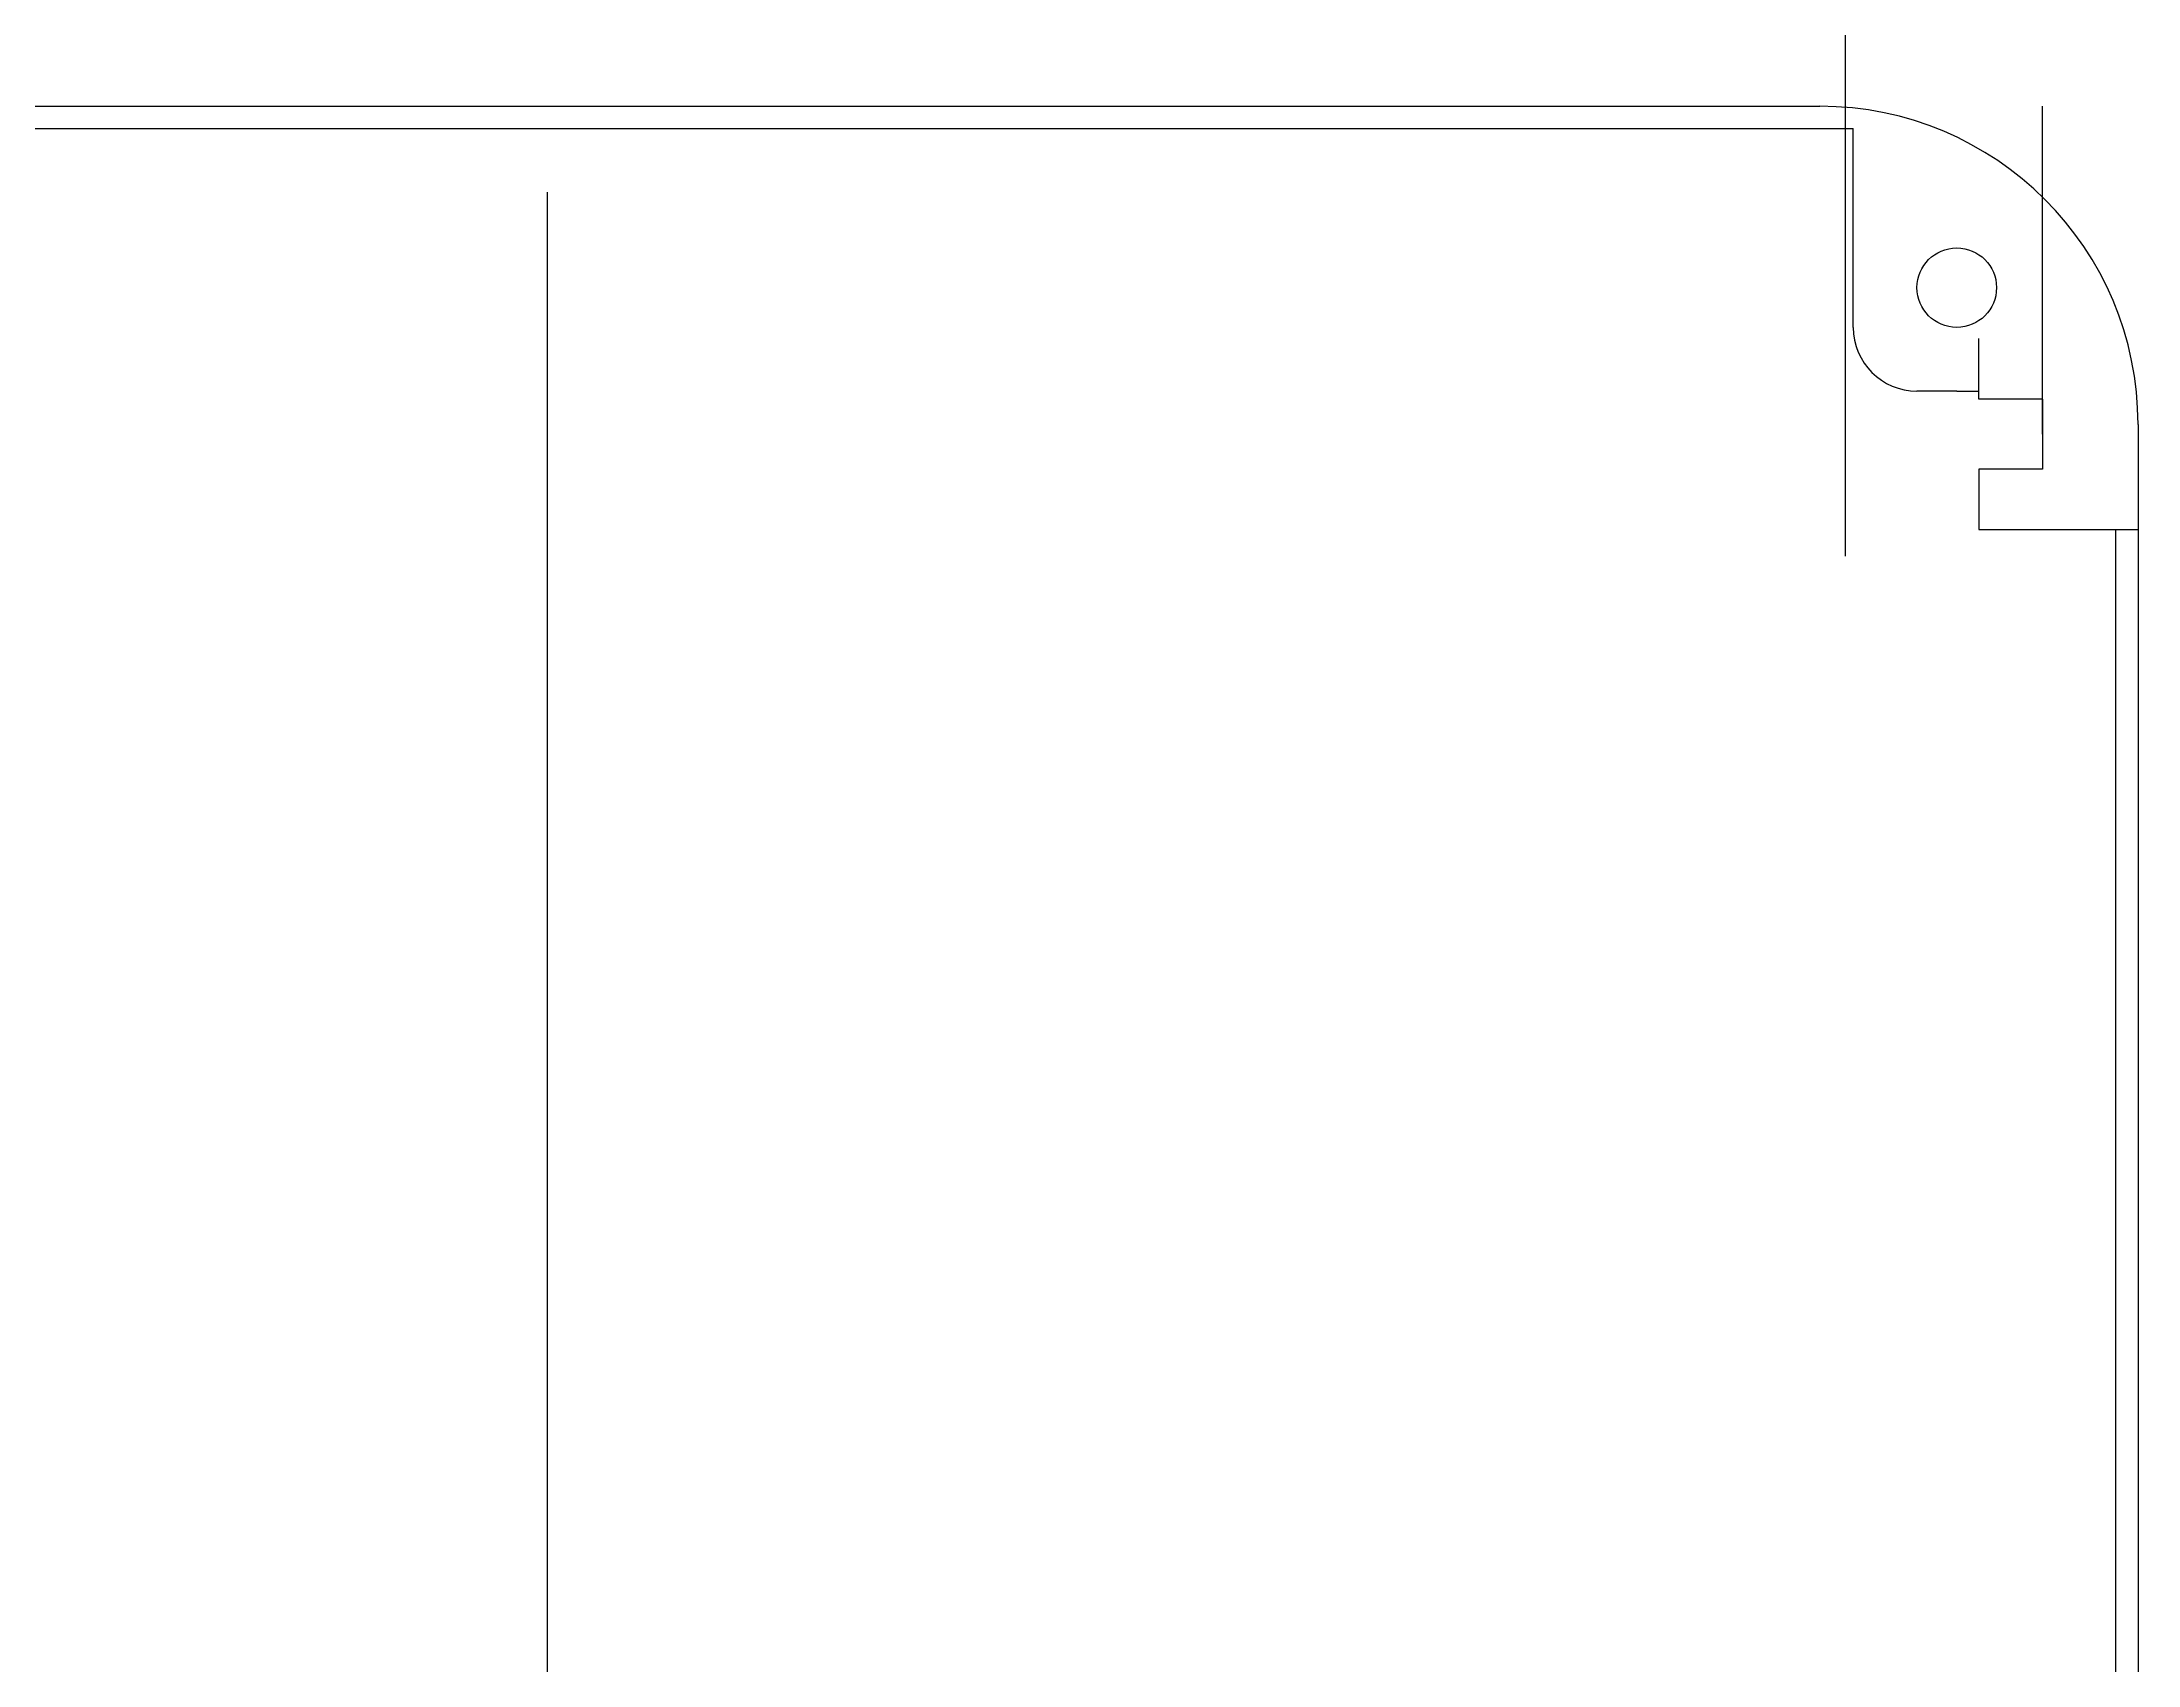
# Model space of a CAD drawing. Header units: inches. Extents: x -490 to -221, y 206 to 408.
# Drawn here: x -287.2 to -221.3, y 256.8 to 307.9 of the extents above; entities that cross this region are included whole.
import ezdxf

# ---------------------------------------------------------------- set-up
doc = ezdxf.new("R2010")
doc.units = ezdxf.units.IN
doc.header["$MEASUREMENT"] = 0
doc.styles.get("Standard").update_dxf_attribs({"font": 'arial.ttf'})
doc.dimstyles.get("Standard").update_dxf_attribs({"dimtxt": 0.18, "dimasz": 0.18, "dimexe": 0.18, "dimexo": 0.0625, "dimgap": 0.09, "dimtad": 0, "dimtih": 1, "dimtoh": 1, "dimdec": 4, "dimzin": 0, "dimdsep": 46, "dimtxsty": 'Standard', "dimcen": 0.09, "dimadec": 0, "dimazin": 0, "dimtfac": 1, "dimtdec": 4, "dimtofl": 0, "dimtmove": 0, "dimatfit": 3, "dimfxl": 1, "dimtolj": 1, "dimtzin": 0, "dimarcsym": 0})

# ---------------------------------------------------------------- blocks, each defined once
blk = doc.blocks.new('*D3')
at = {"color": 0, "lineweight": -2, "transparency": 16777216}
for p, q in [((-312.1, 291.7), (-312.1, 408.103)), ((-311.92, 407.923), (-271.833, 407.923)), ((-230.68, 407.923), (-270.767, 407.923)), ((-230.5, 291.7), (-230.5, 408.103))]:
    blk.add_line(p, q, dxfattribs=at)
at = {"color": 0, "transparency": 16777216}
for points in [[(-311.92, 407.953), (-311.92, 407.893), (-312.1, 407.923)], [(-230.68, 407.953), (-230.68, 407.893), (-230.5, 407.923)]]:
    blk.add_solid(points, dxfattribs=at)
at = {"layer": 'Defpoints', "color": 0, "transparency": 16777216}
for p in [(-230.5, 407.923), (-312.1, 291.638, 129.49), (-230.5, 291.638, 129.49)]:
    blk.add_point(p, dxfattribs=at)
at = {"color": 0, "transparency": 16777216, "insert": (-271.3, 407.923), "char_height": 0.18, "attachment_point": 5}
blk.add_mtext('\\A1;81.6000', dxfattribs=at)

msp = doc.modelspace()

# ---------------------------------------------------------------- linework, layer by layer
for p, q in [((-311.30013, 305.83776, 142.58979), (-271.30013, 305.83776, 142.58979)), ((-271.30013, 305.83776, 142.58979), (-231.30013, 305.83776, 142.58979)), ((-224.30013, 296.33776, 45.08979), (-224.30013, 305.83776, 45.08979)), ((-312.35013, 305.13776, 142.58979), (-230.25013, 305.13776, 142.58979)), ((-230.25013, 300.13776, 142.58979), (-230.25013, 305.13776, 142.58979)), ((-230.25013, 298.88776, 142.58979), (-230.25013, 300.13776, 142.58979)), ((-226.30013, 296.63776, 142.58979), (-226.30013, 298.53776, 142.58979)), ((-227.00013, 296.88776, 142.58979), (-228.25013, 296.88776, 142.58979)), ((-227.00013, 296.88776, 142.58979), (-226.30013, 296.88776, 142.58979)), ((-224.30013, 296.63776, 142.58979), (-226.30013, 296.63776, 142.58979)), ((-224.30013, 296.63776, 142.58979), (-224.30013, 294.43776, 142.58979)), ((-224.30013, 295.53776, 45.08979), (-224.30013, 296.33776, 45.08979)), ((-221.30013, 295.83776, 142.58979), (-221.30013, 215.83776, 142.58979)), ((-221.30013, 295.53776, 142.58979), (-221.30013, 292.53776, 142.58979)), ((-224.30013, 294.43776, 142.58979), (-226.30013, 294.43776, 142.58979)), ((-226.30013, 294.43776, 142.58979), (-226.30013, 292.53776, 142.58979)), ((-226.30013, 292.53776, 142.58979), (-221.30013, 292.53776, 142.58979)), ((-222.00013, 214.78776, 142.58979), (-222.00013, 292.53776, 142.58979))]:
    msp.add_line(p, q)
at = {"extrusion": (6.12323e-17, -1, 0)}
msp.add_line((-271.30013, 303.13776, 142.58979), (-271.30013, 208.53776, 142.58979), dxfattribs=at)
at = {"extrusion": (0, -1, 0)}
msp.add_line((-224.30013, 295.53776, 142.58979), (-224.30013, 296.33776, 142.58979), dxfattribs=at)
at = {"extrusion": (0, -1, 6.12323e-17)}
msp.add_line((-226.30013, 292.53776, 142.58979), (-221.30013, 292.53776, 132.58979), dxfattribs=at)
msp.add_circle((-227.00013, 300.13776, 142.58979), 1.25)
for centre, radius, start, end in [((-231.30013, 295.83776, 142.58979), 10, 0, 90), ((-228.25013, 298.88776, 142.58979), 2, 180, 270), ((-228.25013, 298.88776, 142.58979), 2, 180, 270)]:
    msp.add_arc(centre, radius, start, end)

# ---------------------------------------------------------------- dimensions: what is measured, and where the dimension line sits
dim = msp.add_linear_dim(base=(-230.50013, 407.92258), p1=(-312.10013, 291.63776, 129.48979), p2=(-230.50013, 291.63776, 129.48979), dimstyle='Standard')
dim.commit()
dim.dimension.update_dxf_attribs({"geometry": '*D3', "text_midpoint": (-271.30013, 407.92258)})

doc.saveas('drawing.dxf')
